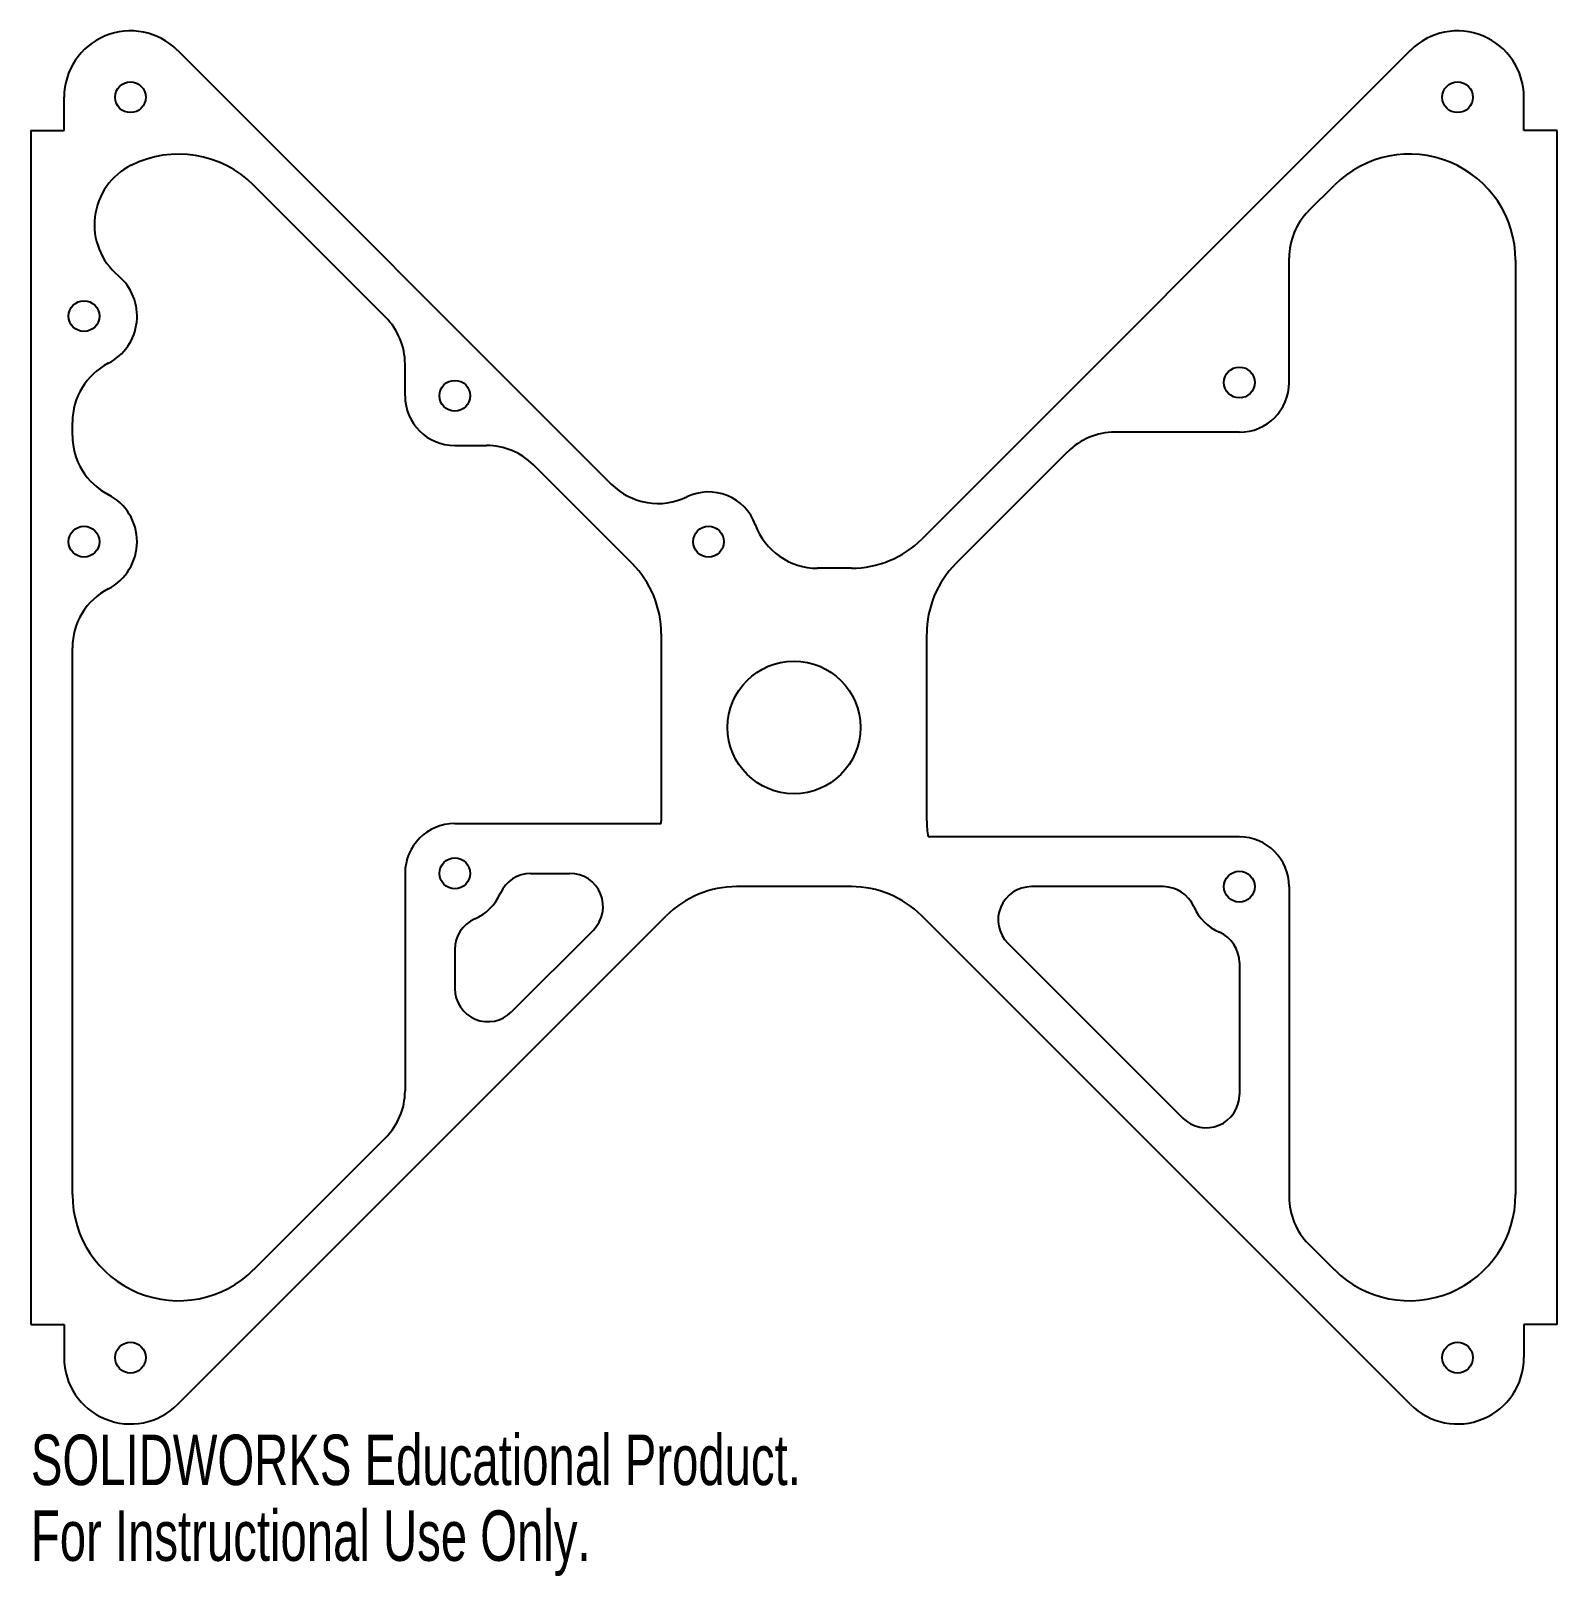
# Model space of a CAD drawing. Header units: inches. Extents: x -2.88 to 2.88, y -3.2 to 2.62.
import ezdxf

# ---------------------------------------------------------------- set-up
doc = ezdxf.new("R2010")
doc.units = ezdxf.units.IN
doc.header["$MEASUREMENT"] = 0
doc.styles.add('SLDTEXTSTYLE0', font='TXT', dxfattribs={"width": 0.7})

msp = doc.modelspace()

# ---------------------------------------------------------------- linework, layer by layer
at = {"color": 7, "linetype": 'Continuous', "lineweight": 25}
for p, q in [((-2.3232, 2.5518), (-0.6888, 0.9173)), ((2.3232, 2.5518), (0.4813, 0.7098)), ((-2.75, 2.25), (-2.75, 2.375)), ((2.75, 2.25), (2.75, 2.375)), ((-2.875, 2.25), (-2.875, -2.25)), ((-2.875, 2.25), (-2.75, 2.25)), ((2.875, 2.25), (2.75, 2.25)), ((2.875, -2.25), (2.875, 2.25)), ((-1.5387, 1.5463), (-2.0359, 2.0435)), ((1.9387, 1.9463), (2.0359, 2.0435)), ((1.8655, 1.3), (1.8655, 1.7695)), ((2.7188, 1.7606), (2.7188, -1.7606)), ((-1.4655, 1.25), (-1.4655, 1.3695)), ((-2.7188, 1.1), (-2.7188, 1.15)), ((1.678, 1.1125), (1.2085, 1.1125)), ((-1.278, 1.0625), (-1.1585, 1.0625)), ((0.6098, 0.6174), (1.0317, 1.0393)), ((-0.6098, 0.6174), (-0.9817, 0.9893)), ((0.2161, 0.6), (0.089, 0.6)), ((-0.5, 0.3523), (-0.5, -0.3523)), ((0.5, -0.3523), (0.5, 0.3523)), ((-2.7188, -1.7606), (-2.7188, 0.3)), ((-1.278, -0.3625), (-0.5001, -0.3625)), ((1.678, -0.4125), (0.5049, -0.4125)), ((-1.4655, -0.55), (-1.4655, -1.3695)), ((-0.9916, -0.55), (-0.8442, -0.55)), ((0.2161, -0.6), (-0.2161, -0.6)), ((1.3916, -0.6), (0.8942, -0.6)), ((1.8655, -0.6), (1.8655, -1.7695)), ((-2.3232, -2.5518), (-0.4813, -0.7098)), ((2.3232, -2.5518), (0.4813, -0.7098)), ((-0.7558, -0.7634), (-1.0646, -1.0722)), ((0.8058, -0.8134), (1.4646, -1.4722)), ((-1.278, -0.8364), (-1.278, -0.9838)), ((1.678, -0.8864), (1.678, -1.3838)), ((-1.5387, -1.5463), (-2.0359, -2.0435)), ((1.9387, -1.9463), (2.0359, -2.0435)), ((-2.875, -2.25), (-2.75, -2.25)), ((-2.75, -2.25), (-2.75, -2.375)), ((2.875, -2.25), (2.75, -2.25)), ((2.75, -2.25), (2.75, -2.375))]:
    msp.add_line(p, q, dxfattribs=at)
for centre, radius in [((-2.5, 2.375), 0.058), ((2.5, 2.375), 0.058), ((-2.675, 1.55), 0.058), ((1.678, 1.3), 0.058), ((-1.278, 1.25), 0.058), ((-2.675, 0.7), 0.058), ((-0.322, 0.7), 0.058), ((0, 0), 0.25), ((-1.278, -0.55), 0.058), ((1.678, -0.6), 0.058), ((-2.5, -2.375), 0.058), ((2.5, -2.375), 0.058)]:
    msp.add_circle(centre, radius, dxfattribs=at)
for centre, radius, start, end in [((-2.5, 2.375), 0.25, 45, 180), ((2.5, 2.375), 0.25, 0, 135), ((-2.3188, 1.7606), 0.4, 45, 116.571), ((2.3188, 1.7606), 0.4, 0, 135), ((-2.3858, 1.8948), 0.25, 116.571, 230.01668), ((2.1155, 1.7695), 0.25, 135, 180), ((-2.675, 1.55), 0.2, 297.27961, 50.01668), ((-1.7155, 1.3695), 0.25, 0, 45), ((-2.4688, 1.15), 0.25, 117.27961, 180), ((1.678, 1.3), 0.1875, 270, 0), ((-1.278, 1.25), 0.1875, 180, 270), ((1.2085, 0.8625), 0.25, 90, 135), ((-2.4688, 1.1), 0.25, 180, 242.72039), ((-1.1585, 0.8125), 0.25, 45, 90), ((-2.675, 0.7), 0.2, 297.27961, 62.72039), ((-0.512, 1.0941), 0.25, 225, 295.73812), ((-0.322, 0.7), 0.1875, 20.05104, 115.73812), ((0.089, 0.85), 0.25, 200.05104, 270), ((0.2161, 0.975), 0.375, 270, 315), ((-0.875, 0.3523), 0.375, 0, 45), ((0.875, 0.3523), 0.375, 135, 180), ((-2.4688, 0.3), 0.25, 117.27961, 180), ((-1.278, -0.55), 0.1875, 90, 180), ((-0.875, -0.3523), 0.375, 358.43409, 0), ((0.875, -0.3523), 0.375, 180, 189.24522), ((1.678, -0.6), 0.1875, 0, 90), ((-0.9916, -0.675), 0.125, 90, 156.42182), ((-0.8442, -0.675), 0.125, 315, 90), ((-1.278, -0.55), 0.1875, 293.57818, 336.42182), ((-0.2161, -0.975), 0.375, 90, 135), ((0.2161, -0.975), 0.375, 45, 90), ((0.8942, -0.725), 0.125, 90, 225), ((1.3916, -0.725), 0.125, 23.57818, 90), ((1.678, -0.6), 0.1875, 203.57818, 246.42182), ((-1.153, -0.8364), 0.125, 113.57818, 180), ((1.553, -0.8864), 0.125, 0, 66.42182), ((-1.153, -0.9838), 0.125, 180, 315), ((-1.7155, -1.3695), 0.25, 315, 0), ((1.553, -1.3838), 0.125, 225, 0), ((-2.3188, -1.7606), 0.4, 180, 315), ((2.1155, -1.7695), 0.25, 180, 225), ((2.3188, -1.7606), 0.4, 225, 0), ((-2.5, -2.375), 0.25, 180, 315), ((2.5, -2.375), 0.25, 225, 0)]:
    msp.add_arc(centre, radius, start, end, dxfattribs=at)

# ---------------------------------------------------------------- texts
at = {"color": 7, "linetype": 'Continuous', "char_height": 0.1903, "attachment_point": 1, "style": 'SLDTEXTSTYLE0'}
for s, insert in [('SOLIDWORKS Educational Product.', (-2.875, -2.6651)), ('For Instructional Use Only.', (-2.875, -2.9506))]:
    msp.add_mtext(s, dxfattribs=dict(at, insert=insert))

doc.saveas('drawing.dxf')
